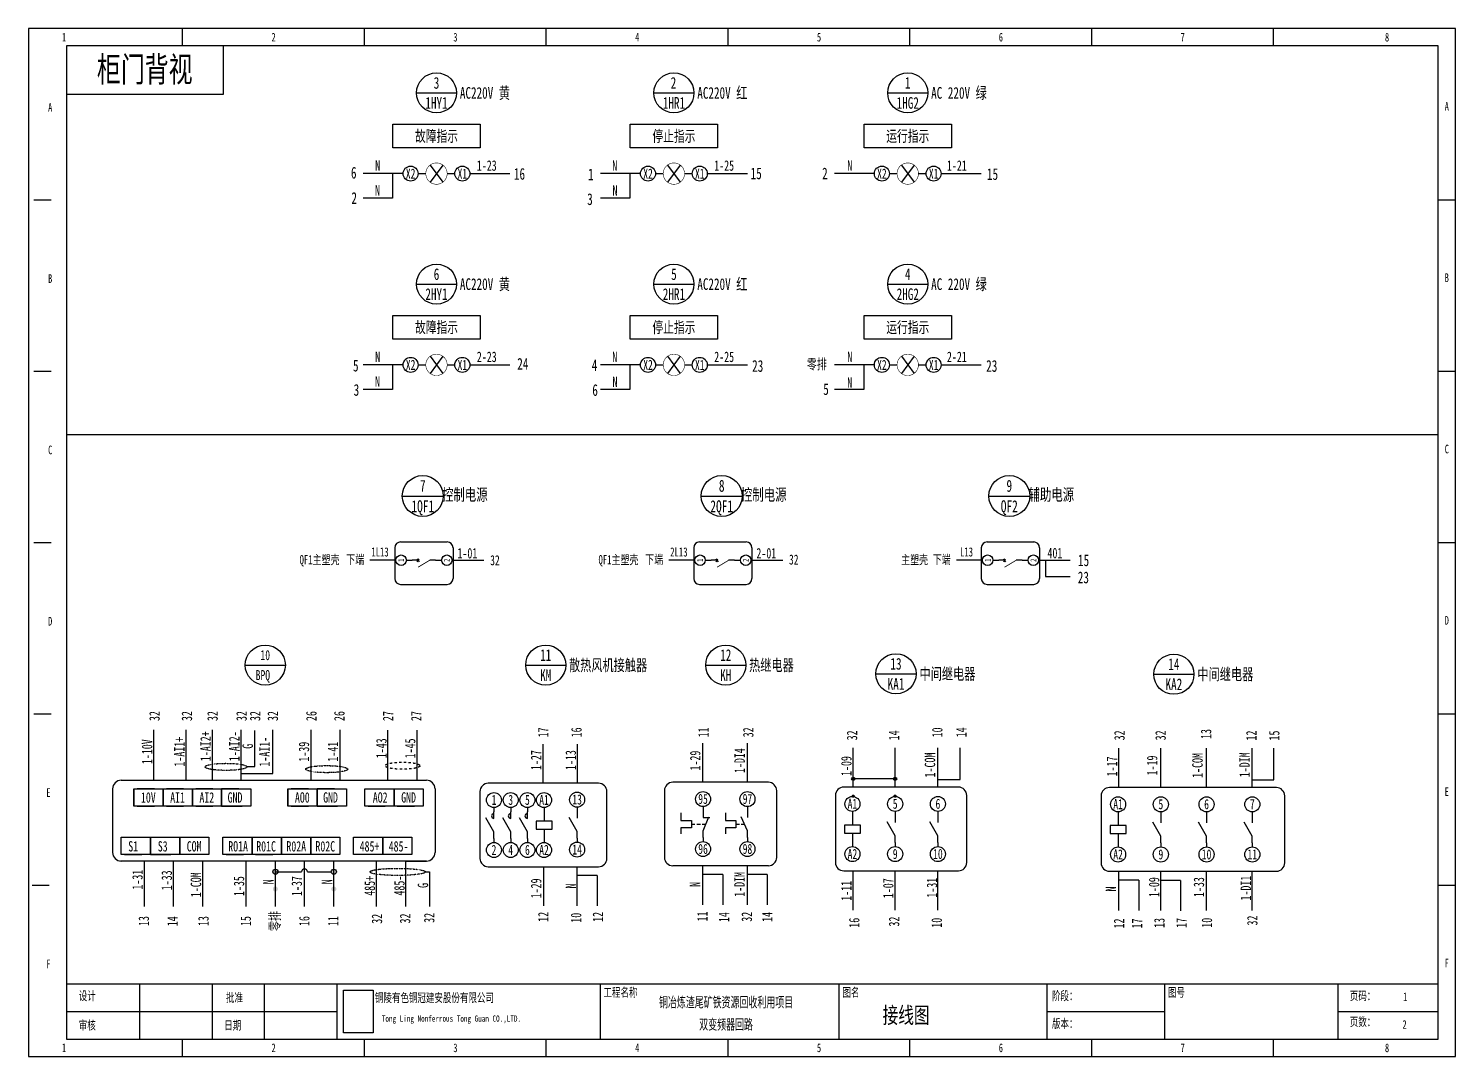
# Model space of a CAD drawing. Header units: millimetres. Extents: x 401220 to 2750366, y -101310 to 943175.
# Drawn here: x 1110437 to 1171020, y 442864 to 486537 of the extents above; entities that cross this region are included whole.
import ezdxf
from ezdxf.enums import TextEntityAlignment as Align

# ---------------------------------------------------------------- set-up
doc = ezdxf.new("R2010")
doc.units = ezdxf.units.MM
doc.linetypes.add('DASHDOT', pattern=[1, 0.5, -0.25, 0, -0.25])
doc.layers.add('SW', color=8, linetype='Continuous', lineweight=20)
doc.styles.add('IDQSTYLE', font='NSimSun.ttf', dxfattribs={"width": 0.7})
doc.styles.add('标准', font='NSimSun.ttf', dxfattribs={"width": 0.667})

msp = doc.modelspace()

# ---------------------------------------------------------------- hatches: boundary and pattern name
h = msp.add_hatch(color=256)
h.dxf.hatch_style = 1
h.paths.add_polyline_path([(1145450.6, 454729.4, 0.4142136), (1145381.3, 454660.1), (1145450.6, 454660.1)])
h.paths.add_polyline_path([(1145450.6, 454660.1), (1145381.3, 454660.1, 0.4142136), (1145450.6, 454590.7)])
h.paths.add_polyline_path([(1145520, 454660.1, 0.4142136), (1145450.6, 454729.4), (1145450.6, 454590.7, 0.4142136)])
h = msp.add_hatch(color=256)
h.dxf.hatch_style = 1
h.paths.add_polyline_path([(1147226, 454729.4, 0.4142136), (1147156.6, 454660.1), (1147226, 454660.1)])
h.paths.add_polyline_path([(1147226, 454660.1), (1147156.6, 454660.1, 0.4142136), (1147226, 454590.7)])
h.paths.add_polyline_path([(1147295.4, 454660.1, 0.4142136), (1147226, 454729.4), (1147226, 454590.7, 0.4142136)])
h = msp.add_hatch(color=256)
h.dxf.hatch_style = 1
h.paths.add_polyline_path([(1145450.6, 453994.4, 0.4142136), (1145381.3, 453925), (1145450.6, 453925)])
h.paths.add_polyline_path([(1145450.6, 453925), (1145381.3, 453925, 0.4142136), (1145450.6, 453855.6)])
h.paths.add_polyline_path([(1145520, 453925, 0.4142136), (1145450.6, 453994.4), (1145450.6, 453855.6, 0.4142136)])
h = msp.add_hatch(color=256)
h.dxf.hatch_style = 1
h.paths.add_polyline_path([(1147226, 453994.4, 0.4142136), (1147156.6, 453925), (1147226, 453925)])
h.paths.add_polyline_path([(1147226, 453925), (1147156.6, 453925, 0.4142136), (1147226, 453855.6)])
h.paths.add_polyline_path([(1147295.4, 453925, 0.4142136), (1147226, 453994.4), (1147226, 453855.6, 0.4142136)])
h = msp.add_hatch(color=256)
h.dxf.hatch_style = 1
h.paths.add_polyline_path([(1120915.5, 450822.9, 0.4142136), (1120807.5, 450714.9, 0.4142136), (1120915.5, 450606.9)])
h.paths.add_polyline_path([(1121023.5, 450714.9), (1120915.5, 450714.9), (1120915.5, 450606.9, 0.4142136)])
h.paths.add_polyline_path([(1120915.5, 450822.9), (1120915.5, 450714.9), (1121023.5, 450714.9, 0.4142136)])
h.paths.add_polyline_path([(1123398, 450822.9, 0.4142136), (1123290, 450714.9, 0.4142136), (1123398, 450606.9)])
h.paths.add_polyline_path([(1123398, 450822.9), (1123398, 450606.9, 0.4142136), (1123506, 450714.9, 0.4142136)])
h = msp.add_hatch(color=256)
h.dxf.hatch_style = 1
h.paths.add_polyline_path([(1120915.5, 450087.8, 0.4142136), (1120807.5, 449979.8, 0.4142136), (1120915.5, 449871.9)])
h.paths.add_polyline_path([(1121023.5, 449979.8), (1120915.5, 449979.8), (1120915.5, 449871.9, 0.4142136)])
h.paths.add_polyline_path([(1120915.5, 450087.8), (1120915.5, 449979.8), (1121023.5, 449979.8, 0.4142136)])
h.paths.add_polyline_path([(1123398, 450087.8, 0.4142136), (1123290, 449979.8, 0.4142136), (1123398, 449871.9)])
h.paths.add_polyline_path([(1123398, 450087.8), (1123398, 449871.9, 0.4142136), (1123506, 449979.8, 0.4142136)])

# ---------------------------------------------------------------- linework, layer by layer
at = {"ltscale": 4}
for p, q in [((1116980.2, 485801.8), (1116980.2, 486537)), ((1124700.1, 485801.8), (1124700.1, 486537)), ((1132420.1, 485801.8), (1132420.1, 486537)), ((1140140, 485801.8), (1140140, 486537)), ((1147860, 485801.8), (1147860, 486537)), ((1155579.9, 485801.8), (1155579.9, 486537)), ((1163299.9, 485801.8), (1163299.9, 486537)), ((1110657.2, 479258.2), (1111392.4, 479258.2)), ((1170284.6, 479258.2), (1171019.8, 479258.2)), ((1110657.2, 471979.4), (1111392.4, 471979.4)), ((1170284.6, 471979.4), (1171019.8, 471979.4)), ((1110657.2, 464700.6), (1111392.4, 464700.6)), ((1170284.6, 464700.6), (1171019.8, 464700.6)), ((1110657.2, 457421.8), (1111392.4, 457421.8)), ((1170284.6, 457421.8), (1171019.8, 457421.8)), ((1110583.7, 450143), (1111318.9, 450143)), ((1170284.6, 450143), (1171019.8, 450143)), ((1112054.1, 445952.2), (1170284.6, 445952.2)), ((1115142.1, 445952.2), (1115142.1, 443599.4)), ((1118230.1, 445952.2), (1118230.1, 443599.4)), ((1120435.8, 445952.2), (1120435.8, 443599.4)), ((1123523.8, 445952.2), (1123523.8, 443599.4)), ((1134699.3, 445952.2), (1134699.3, 443599.4)), ((1144845.5, 445952.2), (1144845.5, 443599.4)), ((1153668.3, 445952.2), (1153668.3, 443599.4)), ((1158667.9, 445952.2), (1158667.9, 443599.4)), ((1166020.2, 445952.2), (1166020.2, 443599.4)), ((1112054.1, 444775.8), (1123523.8, 444775.8)), ((1153668.3, 444775.8), (1158667.9, 444775.8)), ((1166020.2, 444775.8), (1170284.6, 444775.8)), ((1116980.2, 442864.2), (1116980.2, 443599.4)), ((1124700.1, 442864.2), (1124700.1, 443599.4)), ((1132420.1, 442864.2), (1132420.1, 443599.4)), ((1140140, 442864.2), (1140140, 443599.4)), ((1147860, 442864.2), (1147860, 443599.4)), ((1155579.9, 442864.2), (1155579.9, 443599.4)), ((1163299.9, 442864.2), (1163299.9, 443599.4))]:
    msp.add_line(p, q, dxfattribs=at)
for p, q in [((1120246.7, 485801.8), (1112054.1, 485801.8)), ((1112054.1, 483742.1), (1118710.4, 483742.1)), ((1126907.5, 483802.8), (1128608.4, 483802.8)), ((1136987.4, 483802.8), (1138688.2, 483802.8)), ((1146916.3, 483802.8), (1148617.1, 483802.8)), ((1125906.6, 482473.1), (1129609.3, 482473.1)), ((1125906.6, 481464.1), (1125906.6, 482473.1)), ((1129609.3, 482473.1), (1129609.3, 481464.1)), ((1135986.4, 482473.1), (1139689.2, 482473.1)), ((1135986.4, 481464.1), (1135986.4, 482473.1)), ((1139689.2, 482473.1), (1139689.2, 481464.1)), ((1145915.3, 482473.1), (1149618.1, 482473.1)), ((1145915.3, 481464.1), (1145915.3, 482473.1)), ((1149618.1, 482473.1), (1149618.1, 481464.1)), ((1129609.3, 481464.1), (1125906.6, 481464.1)), ((1139689.2, 481464.1), (1135986.4, 481464.1)), ((1149618.1, 481464.1), (1145915.3, 481464.1)), ((1127484.4, 480735.7), (1128028.7, 480010)), ((1137564.3, 480735.7), (1138108.5, 480010)), ((1147493.1, 480735.7), (1148037.4, 480010)), ((1126340.6, 480372.8), (1124639.7, 480372.8)), ((1125890.8, 480372.8), (1125890.8, 479323.6)), ((1126977, 480372.8), (1127189.6, 480372.8)), ((1127189.6, 480372.8), (1127303, 480372.8)), ((1128210.1, 480372.8), (1128323.5, 480372.8)), ((1128323.5, 480372.8), (1128536.1, 480372.8)), ((1129175.3, 480372.8), (1130876.1, 480372.8)), ((1136420.5, 480372.8), (1134719.6, 480372.8)), ((1135970.7, 480372.8), (1135970.7, 479323.6)), ((1137056.9, 480372.8), (1137269.5, 480372.8)), ((1137269.5, 480372.8), (1137382.9, 480372.8)), ((1138290, 480372.8), (1138403.3, 480372.8)), ((1138403.3, 480372.8), (1138616, 480372.8)), ((1139255.2, 480372.8), (1140956, 480372.8)), ((1146349.3, 480372.8), (1144648.5, 480372.8)), ((1146985.7, 480372.8), (1147198.3, 480372.8)), ((1147198.3, 480372.8), (1147311.7, 480372.8)), ((1148218.8, 480372.8), (1148332.2, 480372.8)), ((1148332.2, 480372.8), (1148544.8, 480372.8)), ((1149184, 480372.8), (1150884.9, 480372.8)), ((1125890.8, 479323.6), (1124639.7, 479323.6)), ((1135970.7, 479323.6), (1134719.6, 479323.6)), ((1126907.5, 475677.3), (1128608.4, 475677.3)), ((1136987.4, 475677.3), (1138688.2, 475677.3)), ((1146916.3, 475677.3), (1148617.1, 475677.3)), ((1125906.6, 474347.5), (1129609.3, 474347.5)), ((1125906.6, 473338.6), (1125906.6, 474347.5)), ((1129609.3, 474347.5), (1129609.3, 473338.6)), ((1135986.4, 474347.5), (1139689.2, 474347.5)), ((1135986.4, 473338.6), (1135986.4, 474347.5)), ((1139689.2, 474347.5), (1139689.2, 473338.6)), ((1145915.3, 474347.5), (1149618.1, 474347.5)), ((1145915.3, 473338.6), (1145915.3, 474347.5)), ((1149618.1, 474347.5), (1149618.1, 473338.6)), ((1129609.3, 473338.6), (1125906.6, 473338.6)), ((1139689.2, 473338.6), (1135986.4, 473338.6)), ((1149618.1, 473338.6), (1145915.3, 473338.6)), ((1127484.4, 472610.1), (1128028.7, 471884.4)), ((1137564.3, 472610.1), (1138108.5, 471884.4)), ((1147493.1, 472610.1), (1148037.4, 471884.4)), ((1126340.6, 472247.3), (1124639.7, 472247.3)), ((1125890.8, 472247.3), (1125890.8, 471198.1)), ((1126977, 472247.3), (1127189.6, 472247.3)), ((1127189.6, 472247.3), (1127303, 472247.3)), ((1128210.1, 472247.3), (1128323.5, 472247.3)), ((1128323.5, 472247.3), (1128536.1, 472247.3)), ((1129175.3, 472247.3), (1130876.1, 472247.3)), ((1136420.5, 472247.3), (1134719.6, 472247.3)), ((1135970.7, 472247.3), (1135970.7, 471198.1)), ((1137056.9, 472247.3), (1137269.5, 472247.3)), ((1137269.5, 472247.3), (1137382.9, 472247.3)), ((1138290, 472247.3), (1138403.3, 472247.3)), ((1138403.3, 472247.3), (1138616, 472247.3)), ((1139255.2, 472247.3), (1140956, 472247.3)), ((1146349.3, 472247.3), (1144648.5, 472247.3)), ((1145899.5, 472247.3), (1145899.5, 471198.1)), ((1146985.7, 472247.3), (1147198.3, 472247.3)), ((1147198.3, 472247.3), (1147311.7, 472247.3)), ((1148218.8, 472247.3), (1148332.2, 472247.3)), ((1148332.2, 472247.3), (1148544.8, 472247.3)), ((1149184, 472247.3), (1150884.9, 472247.3)), ((1125890.8, 471198.1), (1124639.7, 471198.1)), ((1135970.7, 471198.1), (1134719.6, 471198.1)), ((1145899.5, 471198.1), (1144648.5, 471198.1)), ((1112054.1, 469282.4), (1170284.6, 469282.4)), ((1126306.5, 466674.9), (1128044, 466674.9)), ((1138997.8, 466674.9), (1140735.3, 466674.9)), ((1151208.5, 466674.9), (1152946, 466674.9)), ((1126234.7, 464723.8), (1128211.6, 464723.8)), ((1138926, 464723.8), (1140902.9, 464723.8)), ((1151136.7, 464723.8), (1153113.6, 464723.8)), ((1125987.6, 464476.7), (1125987.6, 463165.5)), ((1128458.7, 464476.7), (1128458.7, 463165.5)), ((1138678.9, 464476.7), (1138678.9, 463165.5)), ((1141150, 464476.7), (1141150, 463165.5)), ((1150889.6, 464476.7), (1150889.6, 463165.5)), ((1153360.7, 464476.7), (1153360.7, 463165.5)), ((1125658.8, 463944.1), (1124927.3, 463944.1)), ((1125985, 463944.1), (1125253.5, 463944.1)), ((1126478.9, 463947.4), (1126728.9, 463947.4)), ((1126976, 463947.4), (1126728.9, 463947.4)), ((1126932.8, 464012.3), (1127019.3, 463882.6)), ((1126940.7, 463882.6), (1127017.7, 464012.3)), ((1127717.4, 463947.4), (1127470.3, 463947.4)), ((1127717.4, 463947.4), (1127973.8, 463947.4)), ((1128458.7, 463947.4), (1129764.3, 463947.4)), ((1138350.1, 463944.1), (1137618.6, 463944.1)), ((1138676.3, 463944.1), (1137944.8, 463944.1)), ((1139170.2, 463947.4), (1139420.2, 463947.4)), ((1139667.3, 463947.4), (1139420.2, 463947.4)), ((1139624.1, 464012.3), (1139710.5, 463882.6)), ((1139632, 463882.6), (1139709, 464012.3)), ((1140408.7, 463947.4), (1140161.6, 463947.4)), ((1140408.7, 463947.4), (1140665.1, 463947.4)), ((1141150, 463947.4), (1142455.6, 463947.4)), ((1150560.8, 463944.1), (1149829.3, 463944.1)), ((1150887, 463944.1), (1150155.5, 463944.1)), ((1151380.9, 463947.4), (1151630.9, 463947.4)), ((1151878, 463947.4), (1151630.9, 463947.4)), ((1151834.8, 464012.3), (1151921.3, 463882.6)), ((1151842.7, 463882.6), (1151919.7, 464012.3)), ((1152619.4, 463947.4), (1152372.3, 463947.4)), ((1152619.4, 463947.4), (1152875.8, 463947.4)), ((1153360.7, 463947.4), (1154666.3, 463947.4)), ((1153610.2, 463947.4), (1153610.2, 463252.1)), ((1126234.7, 462918.4), (1128211.6, 462918.4)), ((1138926, 462918.4), (1140902.9, 462918.4)), ((1151136.7, 462918.4), (1153113.6, 462918.4)), ((1153610.2, 463252.1), (1154666.3, 463252.1)), ((1119635.1, 459492), (1121340, 459492)), ((1131544, 459492), (1133244.9, 459492)), ((1139188.6, 459492), (1140889.4, 459492)), ((1146413.1, 459121.5), (1148119.9, 459121.5)), ((1158210.3, 459103.7), (1159917.1, 459103.7)), ((1115762, 454814.9), (1115762, 456746.3)), ((1115762, 454601), (1115762, 456532.4)), ((1117134.3, 454814.9), (1117134.3, 456746.3)), ((1117134.3, 454601), (1117134.3, 456532.4)), ((1118245.8, 454814.9), (1118245.8, 456746.3)), ((1118245.8, 454601), (1118245.8, 456532.4)), ((1119468.4, 454814.9), (1119468.4, 456746.3)), ((1119468.4, 454601), (1119468.4, 456532.4)), ((1120037.6, 455187), (1120037.6, 456710)), ((1120808.9, 454892.6), (1120808.9, 456746.3)), ((1122430.5, 454814.9), (1122430.5, 456746.3)), ((1122430.5, 454601), (1122430.5, 456532.4)), ((1123671.7, 454814.9), (1123671.7, 456746.3)), ((1123671.7, 454601), (1123671.7, 456532.4)), ((1125696, 454800.9), (1125696, 456732.3)), ((1125696, 454601), (1125696, 456532.4)), ((1126937.3, 454800.9), (1126937.3, 456732.3)), ((1126937.3, 454601), (1126937.3, 456532.4)), ((1132285.5, 454470.7), (1132285.5, 456131.2)), ((1133750.6, 454470.7), (1133750.6, 456131.2)), ((1133750.6, 454470.7), (1133750.6, 456131.2)), ((1133750.6, 454470.7), (1133750.6, 456131.2)), ((1139067.7, 454511.4), (1139067.7, 456172)), ((1140954.8, 454511.4), (1140954.8, 456172)), ((1145450.6, 454307.4), (1145450.6, 455973.8)), ((1145450.6, 454307.4), (1145450.6, 455973.8)), ((1147226, 454307.4), (1147226, 455973.8)), ((1147226, 454307.4), (1147226, 455973.8)), ((1149040.7, 454307.4), (1149040.7, 455973.8)), ((1149040.7, 454307.4), (1149040.7, 455973.8)), ((1149992.2, 454895), (1149992.2, 455973.8)), ((1149992.2, 454630.6), (1149992.2, 455973.8)), ((1149992.2, 454895), (1149992.2, 455973.8)), ((1149992.2, 454630.6), (1149992.2, 455973.8)), ((1156729.4, 454289.6), (1156729.4, 455956)), ((1156729.4, 454289.6), (1156729.4, 455956)), ((1158504.8, 454289.6), (1158504.8, 455956)), ((1158504.8, 454289.6), (1158504.8, 455956)), ((1160446.5, 454289.6), (1160446.5, 455956)), ((1160446.5, 454289.6), (1160446.5, 455956)), ((1162388.2, 454289.6), (1162388.2, 455956)), ((1162388.2, 454289.6), (1162388.2, 455956)), ((1163302.3, 454612.8), (1163302.3, 455956)), ((1163302.3, 454612.8), (1163302.3, 455956)), ((1119703.6, 455187), (1120037.6, 455187)), ((1114370.2, 454601), (1127330.3, 454601)), ((1119468.4, 454892.6), (1120678, 454892.6)), ((1120678, 454892.6), (1120808.9, 454892.6)), ((1134638.6, 454470.7), (1129955.5, 454470.7)), ((1134638.6, 454470.7), (1130111.7, 454470.7)), ((1141848.6, 454511.4), (1137786.3, 454511.4)), ((1147226, 454660.1), (1145450.6, 454660.1)), ((1149040.7, 454630.6), (1149992.2, 454630.6)), ((1149040.7, 454630.6), (1149992.2, 454630.6)), ((1162388.2, 454612.8), (1163302.3, 454612.8)), ((1162388.2, 454612.8), (1163302.3, 454612.8)), ((1114910, 454235.4), (1114910, 453504.2)), ((1115781.5, 454235.4), (1115050.2, 454235.4)), ((1116151.3, 454235.4), (1116151.3, 453504.2)), ((1116151.3, 454235.4), (1116151.3, 453504.2)), ((1116151.3, 453504.2), (1116151.3, 454235.4)), ((1117022.7, 454235.4), (1116291.5, 454235.4)), ((1117392.5, 454235.4), (1117392.5, 453504.2)), ((1117392.5, 454235.4), (1117392.5, 453504.2)), ((1117392.5, 453504.2), (1117392.5, 454235.4)), ((1118263.9, 454235.4), (1117532.7, 454235.4)), ((1119365, 454235.4), (1118633.8, 454235.4)), ((1118633.8, 454235.4), (1118633.8, 453504.2)), ((1118633.8, 453504.2), (1118633.8, 454235.4)), ((1121447.5, 454235.4), (1121447.5, 453504.2)), ((1122318.9, 454235.4), (1121587.7, 454235.4)), ((1123419.9, 454235.4), (1122688.7, 454235.4)), ((1122688.7, 454235.4), (1122688.7, 453504.2)), ((1122688.7, 453504.2), (1122688.7, 454235.4)), ((1129601.2, 454116.3), (1129601.2, 451281.6)), ((1134992.9, 451281.6), (1134992.9, 454116.3)), ((1137432, 454157.1), (1137432, 451322.4)), ((1142202.9, 451322.4), (1142202.9, 454157.1)), ((1144697.5, 453951.8), (1144697.5, 451107.2)), ((1144697.5, 453951.8), (1144697.5, 451107.2)), ((1148118.1, 454307.4), (1145053.1, 454307.4)), ((1148118.1, 454307.4), (1145053.1, 454307.4)), ((1149913.6, 454307.4), (1145117.6, 454307.4)), ((1149913.6, 454307.4), (1145117.6, 454307.4)), ((1148739.1, 454307.4), (1145674.1, 454307.4)), ((1148739.1, 454307.4), (1145674.1, 454307.4)), ((1150269.2, 451107.2), (1150269.2, 453951.8)), ((1150269.2, 451107.2), (1150269.2, 453951.8)), ((1155976.3, 453934), (1155976.3, 451089.3)), ((1155976.3, 453934), (1155976.3, 451089.3)), ((1160369.6, 454289.6), (1156331.9, 454289.6)), ((1160369.6, 454289.6), (1156331.9, 454289.6)), ((1163415.6, 454289.6), (1160369.6, 454289.6)), ((1163415.6, 454289.6), (1160369.6, 454289.6)), ((1163771.2, 451089.3), (1163771.2, 453934)), ((1163771.2, 451089.3), (1163771.2, 453934)), ((1115050.2, 453504.2), (1115781.5, 453504.2)), ((1116291.5, 453504.2), (1117022.7, 453504.2)), ((1117532.7, 453504.2), (1118263.9, 453504.2)), ((1118633.8, 453504.2), (1119365, 453504.2)), ((1118774, 453504.2), (1119505.2, 453504.2)), ((1121587.7, 453504.2), (1122318.9, 453504.2)), ((1122688.7, 453504.2), (1123419.9, 453504.2)), ((1122828.9, 453504.2), (1123560.1, 453504.2)), ((1124853.2, 453504.2), (1125584.4, 453504.2)), ((1126094.5, 453504.2), (1126825.7, 453504.2)), ((1130196.6, 453439.8), (1130196.6, 453263.5)), ((1130196.6, 452980), (1130196.6, 453263.5)), ((1130907.8, 453439.8), (1130907.8, 453263.5)), ((1130907.8, 452980), (1130907.8, 453263.5)), ((1131616.5, 453439.8), (1131616.5, 453263.5)), ((1131616.5, 452980), (1131616.5, 453263.5)), ((1132322.7, 453439.8), (1132322.7, 453263.5)), ((1132322.7, 453263.5), (1132322.7, 452866.6)), ((1133727.3, 453455.8), (1133727.3, 453279.4)), ((1133727.3, 453279.4), (1133727.3, 452996)), ((1138134.8, 453210.5), (1138134.8, 452889.9)), ((1139073.6, 453480.6), (1139073.6, 453304.2)), ((1139073.6, 453304.2), (1139073.6, 453020.8)), ((1140021.9, 453210.5), (1140021.9, 452889.9)), ((1140960.6, 453480.6), (1140960.6, 453304.2)), ((1140960.6, 453304.2), (1140960.6, 453020.8)), ((1145417.1, 453272.9), (1145417.1, 453096)), ((1145417.1, 453272.9), (1145417.1, 453096)), ((1147231.9, 453272.9), (1147231.9, 453096)), ((1147231.9, 453272.9), (1147231.9, 453096)), ((1149046.6, 453272.9), (1149046.6, 453096)), ((1149046.6, 453272.9), (1149046.6, 453096)), ((1156695.9, 453255.1), (1156695.9, 453078.1)), ((1156695.9, 453255.1), (1156695.9, 453078.1)), ((1158510.7, 453255.1), (1158510.7, 453078.1)), ((1158510.7, 453255.1), (1158510.7, 453078.1)), ((1160452.4, 453255.1), (1160452.4, 453078.1)), ((1160452.4, 453255.1), (1160452.4, 453078.1)), ((1162394.1, 453255.1), (1162394.1, 453078.1)), ((1162394.1, 453255.1), (1162394.1, 453078.1)), ((1130196.6, 452413.1), (1129856.5, 453002.2)), ((1130907.8, 452413.1), (1130567.7, 453002.2)), ((1131616.5, 452413.1), (1131276.4, 453002.2)), ((1131982.5, 452866.6), (1131982.5, 452526.4)), ((1132662.9, 452866.6), (1131982.5, 452866.6)), ((1132662.9, 452526.4), (1132662.9, 452866.6)), ((1133727.3, 452429), (1133387.1, 453018.2)), ((1138134.8, 452889.9), (1138578.2, 452889.9)), ((1138578.2, 452575.1), (1138134.8, 452575.1)), ((1138134.8, 452575.1), (1138134.8, 452318.6)), ((1138578.2, 452889.9), (1138578.2, 452575.1)), ((1138578.2, 452732.5), (1138730.5, 452732.5)), ((1138808.7, 452732.5), (1138960.9, 452732.5)), ((1139039.1, 452732.5), (1139191.4, 452732.5)), ((1139073.6, 452453.8), (1139322.7, 453043)), ((1139073.6, 453020.8), (1139361.1, 453020.8)), ((1140021.9, 452889.9), (1140465.2, 452889.9)), ((1140465.2, 452575.1), (1140021.9, 452575.1)), ((1140021.9, 452575.1), (1140021.9, 452318.6)), ((1140465.2, 452889.9), (1140465.2, 452575.1)), ((1140465.2, 452732.5), (1140617.5, 452732.5)), ((1140960.6, 452453.8), (1140691.5, 453043)), ((1140695.7, 452732.5), (1140848, 452732.5)), ((1145075.8, 452697.7), (1145075.8, 452356.3)), ((1145758.5, 452697.7), (1145075.8, 452697.7)), ((1145075.8, 452697.7), (1145075.8, 452356.3)), ((1145758.5, 452697.7), (1145075.8, 452697.7)), ((1145417.1, 453096), (1145417.1, 452697.7)), ((1145417.1, 453096), (1145417.1, 452697.7)), ((1145758.5, 452356.3), (1145758.5, 452697.7)), ((1145758.5, 452356.3), (1145758.5, 452697.7)), ((1147231.9, 452242.6), (1146890.5, 452833.8)), ((1147231.9, 452242.6), (1146890.5, 452833.8)), ((1147231.9, 453096), (1147231.9, 452811.5)), ((1147231.9, 453096), (1147231.9, 452811.5)), ((1149046.6, 452242.6), (1148705.2, 452833.8)), ((1149046.6, 452242.6), (1148705.2, 452833.8)), ((1149046.6, 453096), (1149046.6, 452811.5)), ((1149046.6, 453096), (1149046.6, 452811.5)), ((1156354.6, 452679.9), (1156354.6, 452338.5)), ((1157037.3, 452679.9), (1156354.6, 452679.9)), ((1156354.6, 452679.9), (1156354.6, 452338.5)), ((1157037.3, 452679.9), (1156354.6, 452679.9)), ((1156695.9, 453078.1), (1156695.9, 452679.9)), ((1156695.9, 453078.1), (1156695.9, 452679.9)), ((1157037.3, 452338.5), (1157037.3, 452679.9)), ((1157037.3, 452338.5), (1157037.3, 452679.9)), ((1158510.7, 452224.7), (1158169.3, 452816)), ((1158510.7, 452224.7), (1158169.3, 452816)), ((1158510.7, 453078.1), (1158510.7, 452793.7)), ((1158510.7, 453078.1), (1158510.7, 452793.7)), ((1160452.4, 452224.7), (1160111, 452816)), ((1160452.4, 452224.7), (1160111, 452816)), ((1160452.4, 453078.1), (1160452.4, 452793.7)), ((1160452.4, 453078.1), (1160452.4, 452793.7)), ((1162394.1, 452224.7), (1162052.7, 452816)), ((1162394.1, 452224.7), (1162052.7, 452816)), ((1162394.1, 453078.1), (1162394.1, 452793.7)), ((1162394.1, 453078.1), (1162394.1, 452793.7)), ((1115612.3, 452174.7), (1115612.3, 451443.5)), ((1115612.3, 451443.5), (1115612.3, 452174.7)), ((1130196.6, 452129.6), (1130196.6, 452413.1)), ((1130196.6, 452129.6), (1130196.6, 451956.1)), ((1130907.8, 452129.6), (1130907.8, 452413.1)), ((1130907.8, 452129.6), (1130907.8, 451956.1)), ((1131616.5, 452129.6), (1131616.5, 452413.1)), ((1131616.5, 452129.6), (1131616.5, 451956.1)), ((1131982.5, 452526.4), (1132662.9, 452526.4)), ((1132322.7, 452526.4), (1132322.7, 452129.6)), ((1132322.7, 452129.6), (1132322.7, 451956.1)), ((1133727.3, 452145.5), (1133727.3, 452429)), ((1133727.3, 452145.5), (1133727.3, 451972.1)), ((1139073.6, 452170.3), (1139073.6, 452453.8)), ((1139073.6, 452170.3), (1139073.6, 451996.9)), ((1140960.6, 452170.3), (1140960.6, 452453.8)), ((1140960.6, 452170.3), (1140960.6, 451996.9)), ((1145075.8, 452356.3), (1145758.5, 452356.3)), ((1145075.8, 452356.3), (1145758.5, 452356.3)), ((1145417.1, 452356.3), (1145417.1, 451958.1)), ((1145417.1, 452356.3), (1145417.1, 451958.1)), ((1145417.1, 451958.1), (1145417.1, 451784)), ((1145417.1, 451958.1), (1145417.1, 451784)), ((1147231.9, 451958.1), (1147231.9, 452242.6)), ((1147231.9, 451958.1), (1147231.9, 452242.6)), ((1147231.9, 451958.1), (1147231.9, 451784)), ((1147231.9, 451958.1), (1147231.9, 451784)), ((1149046.6, 451958.1), (1149046.6, 452242.6)), ((1149046.6, 451958.1), (1149046.6, 452242.6)), ((1149046.6, 451958.1), (1149046.6, 451784)), ((1149046.6, 451958.1), (1149046.6, 451784)), ((1156354.6, 452338.5), (1157037.3, 452338.5)), ((1156354.6, 452338.5), (1157037.3, 452338.5)), ((1156695.9, 452338.5), (1156695.9, 451940.3)), ((1156695.9, 452338.5), (1156695.9, 451940.3)), ((1158510.7, 451940.3), (1158510.7, 452224.7)), ((1158510.7, 451940.3), (1158510.7, 452224.7)), ((1158510.7, 451940.3), (1158510.7, 452224.7)), ((1158510.7, 451940.3), (1158510.7, 452224.7)), ((1160452.4, 451940.3), (1160452.4, 452224.7)), ((1160452.4, 451940.3), (1160452.4, 452224.7)), ((1162394.1, 451940.3), (1162394.1, 452224.7)), ((1162394.1, 451940.3), (1162394.1, 452224.7)), ((1114511.3, 451443.5), (1115242.5, 451443.5)), ((1115612.3, 451443.5), (1116343.5, 451443.5)), ((1115752.5, 451443.5), (1116483.7, 451443.5)), ((1118831.5, 451443.5), (1119562.7, 451443.5)), ((1120072.7, 451443.5), (1120803.9, 451443.5)), ((1156695.9, 451940.3), (1156695.9, 451766.2)), ((1156695.9, 451940.3), (1156695.9, 451766.2)), ((1158510.7, 451940.3), (1158510.7, 451766.2)), ((1158510.7, 451940.3), (1158510.7, 451766.2)), ((1160452.4, 451940.3), (1160452.4, 451766.2)), ((1160452.4, 451940.3), (1160452.4, 451766.2)), ((1162394.1, 451940.3), (1162394.1, 451766.2)), ((1162394.1, 451940.3), (1162394.1, 451766.2)), ((1115354.1, 449235.9), (1115354.1, 451167.4)), ((1116595.3, 449235.9), (1116595.3, 451167.4)), ((1117836.6, 449235.9), (1117836.6, 451167.4)), ((1119674.3, 449235.9), (1119674.3, 451167.4)), ((1120915.5, 449235.9), (1120915.5, 451167.4)), ((1122156.8, 449235.9), (1122156.8, 451167.4)), ((1123398, 449235.9), (1123398, 451167.4)), ((1125214.3, 449235.9), (1125214.3, 451167.4)), ((1126451.1, 451167.4), (1127330.3, 451167.4)), ((1126455.5, 449235.9), (1126455.5, 451167.4)), ((1129955.5, 450927.3), (1134638.6, 450927.3)), ((1132319.9, 449266.7), (1132319.9, 450927.3)), ((1133727.3, 449266.7), (1133727.3, 450927.3)), ((1133727.3, 449266.7), (1133727.3, 450927.3)), ((1141848.6, 450968), (1137786.3, 450968)), ((1139067.7, 449307.5), (1139067.7, 450968)), ((1140954.8, 449307.5), (1140954.8, 450968)), ((1145053.1, 450751.6), (1148118.1, 450751.6)), ((1145053.1, 450751.6), (1148118.1, 450751.6)), ((1145117.6, 450751.6), (1149913.6, 450751.6)), ((1145117.6, 450751.6), (1149913.6, 450751.6)), ((1145450.6, 449085.2), (1145450.6, 450751.6)), ((1145450.6, 449085.2), (1145450.6, 450751.6)), ((1145674.1, 450751.6), (1148739.1, 450751.6)), ((1145674.1, 450751.6), (1148739.1, 450751.6)), ((1147226, 449085.2), (1147226, 450751.6)), ((1147226, 449085.2), (1147226, 450751.6)), ((1149040.7, 449085.2), (1149040.7, 450751.6)), ((1149040.7, 449085.2), (1149040.7, 450751.6)), ((1120915.5, 450714.9), (1122030.5, 450714.9)), ((1122281.8, 450714.9), (1123290, 450714.9)), ((1127287.4, 450704.6), (1127463.2, 450704.6)), ((1127463.2, 450704.6), (1127463.2, 449235.9)), ((1134574.3, 450556.7), (1133727.3, 450556.7)), ((1134574.3, 450556.7), (1133727.3, 450556.7)), ((1134574.3, 450556.7), (1134574.3, 449266.7)), ((1134574.3, 450556.7), (1134574.3, 449266.7)), ((1134574.3, 450556.7), (1134574.3, 449266.7)), ((1134574.3, 450556.7), (1134574.3, 449266.7)), ((1139914.8, 450597.5), (1139067.7, 450597.5)), ((1139914.8, 450597.5), (1139067.7, 450597.5)), ((1139914.8, 450597.5), (1139914.8, 449307.5)), ((1139914.8, 450597.5), (1139914.8, 449307.5)), ((1139914.8, 450597.5), (1139914.8, 449307.5)), ((1139914.8, 450597.5), (1139914.8, 449307.5)), ((1141801.8, 450597.5), (1140954.8, 450597.5)), ((1141801.8, 450597.5), (1140954.8, 450597.5)), ((1141801.8, 450597.5), (1141801.8, 449307.5)), ((1141801.8, 450597.5), (1141801.8, 449307.5)), ((1141801.8, 450597.5), (1141801.8, 449307.5)), ((1141801.8, 450597.5), (1141801.8, 449307.5)), ((1156331.9, 450733.7), (1160369.6, 450733.7)), ((1156331.9, 450733.7), (1160369.6, 450733.7)), ((1156729.4, 449067.3), (1156729.4, 450733.7)), ((1156729.4, 449067.3), (1156729.4, 450733.7)), ((1156729.4, 449067.3), (1156729.4, 450733.7)), ((1156729.4, 449067.3), (1156729.4, 450733.7)), ((1157576.5, 450357.3), (1156729.4, 450357.3)), ((1157576.5, 450357.3), (1156729.4, 450357.3)), ((1157576.5, 450357.3), (1157576.5, 449067.3)), ((1157576.5, 450357.3), (1157576.5, 449067.3)), ((1157576.5, 450357.3), (1157576.5, 449067.3)), ((1157576.5, 450357.3), (1157576.5, 449067.3)), ((1158504.8, 449067.3), (1158504.8, 450733.7)), ((1158504.8, 449067.3), (1158504.8, 450733.7)), ((1159351.8, 450347.7), (1158504.8, 450347.7)), ((1159351.8, 450347.7), (1158504.8, 450347.7)), ((1159351.8, 450347.7), (1159351.8, 449057.7)), ((1159351.8, 450347.7), (1159351.8, 449057.7)), ((1159351.8, 450347.7), (1159351.8, 449057.7)), ((1159351.8, 450347.7), (1159351.8, 449057.7)), ((1160369.6, 450733.7), (1163415.6, 450733.7)), ((1160369.6, 450733.7), (1163415.6, 450733.7)), ((1160446.5, 449067.3), (1160446.5, 450733.7)), ((1160446.5, 449067.3), (1160446.5, 450733.7)), ((1162388.2, 449067.3), (1162388.2, 450733.7)), ((1162388.2, 449067.3), (1162388.2, 450733.7))]:
    msp.add_line(p, q)
at = {"ltscale": 10}
for p, q in [((1114004.6, 454235.4), (1114004.6, 451533)), ((1127695.9, 454235.4), (1127695.9, 451533)), ((1115789.1, 451167.4), (1114340.1, 451167.4)), ((1124563.6, 451167.4), (1115789.1, 451167.4)), ((1127330.3, 451167.4), (1124563.6, 451167.4))]:
    msp.add_line(p, q, dxfattribs=at)
at = {"ltscale": 4}
for points in [[(1110436.6, 442864.2), (1171019.8, 442864.2), (1171019.8, 486537), (1110436.6, 486537)], [(1112054.1, 443599.4), (1170284.6, 443599.4), (1170284.6, 485801.8), (1112054.1, 485801.8)]]:
    msp.add_lwpolyline(points, close=True, dxfattribs=at)
for points in [[(1118710.4, 483742.1), (1118710.4, 485801.8)], [(1128028.7, 480735.7), (1127484.4, 480010)], [(1138108.5, 480735.7), (1137564.3, 480010)], [(1148037.4, 480735.7), (1147493.1, 480010)], [(1128028.7, 472610.1), (1127484.4, 471884.4)], [(1138108.5, 472610.1), (1137564.3, 471884.4)], [(1148037.4, 472610.1), (1147493.1, 471884.4)]]:
    msp.add_lwpolyline(points)
at = {"const_width": 22.7}
for points in [[(1127303, 480372.8, 1), (1128210.1, 480372.8, 1)], [(1137382.9, 480372.8, 1), (1138290, 480372.8, 1)], [(1147311.7, 480372.8, 1), (1148218.8, 480372.8, 1)], [(1127303, 472247.3, 1), (1128210.1, 472247.3, 1)], [(1137382.9, 472247.3, 1), (1138290, 472247.3, 1)], [(1147311.7, 472247.3, 1), (1148218.8, 472247.3, 1)]]:
    msp.add_lwpolyline(points, format="xyb", close=True, dxfattribs=at)
at = {"const_width": 34.6}
for points in [[(1127470.3, 463947.4), (1126976, 463650.9)], [(1140161.6, 463947.4), (1139667.3, 463650.9)], [(1152372.3, 463947.4), (1151878, 463650.9)]]:
    msp.add_lwpolyline(points, dxfattribs=at)
for points in [[(1114910, 454235.4), (1116151.3, 454235.4), (1116151.3, 453504.2), (1114910, 453504.2)], [(1116151.3, 454235.4), (1117392.5, 454235.4), (1117392.5, 453504.2), (1116151.3, 453504.2)], [(1117392.5, 454235.4), (1118633.8, 454235.4), (1118633.8, 453504.2), (1117392.5, 453504.2)], [(1118633.8, 454235.4), (1119875, 454235.4), (1119875, 453504.2), (1118633.8, 453504.2)], [(1121447.5, 454235.4), (1122688.7, 454235.4), (1122688.7, 453504.2), (1121447.5, 453504.2)], [(1122688.7, 454235.4), (1123930, 454235.4), (1123930, 453504.2), (1122688.7, 453504.2)], [(1124713, 454235.4), (1125954.3, 454235.4), (1125954.3, 453504.2), (1124713, 453504.2)], [(1125954.3, 454235.4), (1127195.5, 454235.4), (1127195.5, 453504.2), (1125954.3, 453504.2)], [(1114371.1, 452174.7), (1115612.3, 452174.7), (1115612.3, 451443.5), (1114371.1, 451443.5)], [(1115612.3, 452174.7), (1116853.6, 452174.7), (1116853.6, 451443.5), (1115612.3, 451443.5)], [(1116853.6, 452174.7), (1118094.8, 452174.7), (1118094.8, 451443.5), (1116853.6, 451443.5)], [(1118691.3, 452174.7), (1119932.5, 452174.7), (1119932.5, 451443.5), (1118691.3, 451443.5)], [(1119932.5, 452174.7), (1121173.7, 452174.7), (1121173.7, 451443.5), (1119932.5, 451443.5)], [(1121173.7, 452174.7), (1122415, 452174.7), (1122415, 451443.5), (1121173.7, 451443.5)], [(1122415, 452174.7), (1123656.2, 452174.7), (1123656.2, 451443.5), (1122415, 451443.5)], [(1124231.3, 452174.7), (1125472.5, 452174.7), (1125472.5, 451443.5), (1124231.3, 451443.5)], [(1125472.5, 452174.7), (1126713.8, 452174.7), (1126713.8, 451443.5), (1125472.5, 451443.5)], [(1123811.4, 445684.9), (1125066.2, 445684.9), (1125066.2, 443866.1), (1123811.4, 443866.1)]]:
    msp.add_lwpolyline(points, close=True)
for centre, radius in [((1127757.9, 483802.8), 850.4), ((1137837.8, 483802.8), 850.4), ((1147766.7, 483802.8), 850.4), ((1126658.1, 480372.8), 318.9), ((1128855, 480372.8), 318.9), ((1136738, 480372.8), 318.9), ((1138934.9, 480372.8), 318.9), ((1146666.8, 480372.8), 318.9), ((1148863.7, 480372.8), 318.9), ((1127757.9, 475677.3), 850.4), ((1137837.8, 475677.3), 850.4), ((1147766.7, 475677.3), 850.4), ((1126658.1, 472247.3), 318.9), ((1128855, 472247.3), 318.9), ((1136738, 472247.3), 318.9), ((1138934.9, 472247.3), 318.9), ((1146666.8, 472247.3), 318.9), ((1148863.7, 472247.3), 318.9), ((1127175.3, 466674.9), 868.7), ((1139866.5, 466674.9), 868.7), ((1152077.3, 466674.9), 868.7), ((1126256.5, 463947.4), 222.4), ((1128196.2, 463947.4), 222.4), ((1138947.8, 463947.4), 222.4), ((1140887.5, 463947.4), 222.4), ((1151158.5, 463947.4), 222.4), ((1153098.2, 463947.4), 222.4), ((1120487.5, 459492), 852.5), ((1132394.5, 459492), 850.4), ((1140039, 459492), 850.4), ((1147266.5, 459121.5), 853.4), ((1159063.7, 459103.7), 853.4), ((1145450.6, 454660.1), 69.4), ((1147226, 454660.1), 69.4), ((1130196.6, 453758.7), 318.9), ((1130907.8, 453758.7), 318.9), ((1131616.5, 453758.7), 318.9), ((1132322.7, 453758.7), 318.9), ((1133727.3, 453774.7), 318.9), ((1139073.6, 453799.5), 318.9), ((1140960.6, 453799.5), 318.9), ((1145417.1, 453593), 320), ((1145417.1, 453593), 320), ((1147231.9, 453593), 320), ((1147231.9, 453593), 320), ((1149046.6, 453593), 320), ((1149046.6, 453593), 320), ((1156695.9, 453575.1), 320), ((1156695.9, 453575.1), 320), ((1158510.7, 453575.1), 320), ((1158510.7, 453575.1), 320), ((1160452.4, 453575.1), 320), ((1160452.4, 453575.1), 320), ((1162394.1, 453575.1), 320), ((1162394.1, 453575.1), 320), ((1130196.6, 451637.2), 318.9), ((1130907.8, 451637.2), 318.9), ((1131616.5, 451637.2), 318.9), ((1132322.7, 451637.2), 318.9), ((1133727.3, 451653.2), 318.9), ((1139073.6, 451678), 318.9), ((1140960.6, 451678), 318.9), ((1145417.1, 451464), 320), ((1145417.1, 451464), 320), ((1147231.9, 451464), 320), ((1147231.9, 451464), 320), ((1149046.6, 451464), 320), ((1149046.6, 451464), 320), ((1156695.9, 451446.2), 320), ((1156695.9, 451446.2), 320), ((1158510.7, 451446.2), 320), ((1158510.7, 451446.2), 320), ((1160452.4, 451446.2), 320), ((1160452.4, 451446.2), 320), ((1162394.1, 451446.2), 320), ((1162394.1, 451446.2), 320), ((1120915.5, 450714.9), 108), ((1123398, 450714.9), 108)]:
    msp.add_circle(centre, radius)
for centre, radius, start, end in [((1126234.7, 464476.7), 247.1, 90, 180), ((1128211.6, 464476.7), 247.1, 0, 90), ((1138926, 464476.7), 247.1, 90, 180), ((1140902.9, 464476.7), 247.1, 0, 90), ((1151136.7, 464476.7), 247.1, 90, 180), ((1153113.6, 464476.7), 247.1, 0, 90), ((1126234.7, 463165.5), 247.1, 180, 270), ((1128211.6, 463165.5), 247.1, 270, 0), ((1138926, 463165.5), 247.1, 180, 270), ((1140902.9, 463165.5), 247.1, 270, 0), ((1151136.7, 463165.5), 247.1, 180, 270), ((1153113.6, 463165.5), 247.1, 270, 0), ((1129955.5, 454116.3), 354.3, 90, 180), ((1134638.6, 454116.3), 354.3, 0, 90), ((1137786.3, 454157.1), 354.3, 90, 180), ((1141848.6, 454157.1), 354.3, 0, 90), ((1145053.1, 453951.8), 355.6, 90, 180), ((1145053.1, 453951.8), 355.6, 90, 180), ((1149913.6, 453951.8), 355.6, 0, 90), ((1149913.6, 453951.8), 355.6, 0, 90), ((1156331.9, 453934), 355.6, 90, 180), ((1156331.9, 453934), 355.6, 90, 180), ((1163415.6, 453934), 355.6, 0, 90), ((1163415.6, 453934), 355.6, 0, 90), ((1130196.6, 453082.1), 102, 89.999995, 269.999995), ((1130907.8, 453082.1), 102, 89.999995, 269.999995), ((1131616.5, 453082.1), 102, 89.999995, 269.999995), ((1122156.1, 450700), 126.5, 6.747611, 173.252389), ((1129955.5, 451281.6), 354.3, 180, 270), ((1134638.6, 451281.6), 354.3, 270, 0), ((1137786.3, 451322.4), 354.3, 180, 270), ((1141848.6, 451322.4), 354.3, 270, 0), ((1145053.1, 451107.2), 355.6, 180, 270), ((1145053.1, 451107.2), 355.6, 180, 270), ((1149913.6, 451107.2), 355.6, 270, 0), ((1149913.6, 451107.2), 355.6, 270, 0), ((1156331.9, 451089.3), 355.6, 180, 270), ((1156331.9, 451089.3), 355.6, 180, 270), ((1163415.6, 451089.3), 355.6, 270, 0), ((1163415.6, 451089.3), 355.6, 270, 0)]:
    msp.add_arc(centre, radius, start, end)
at = {"ltscale": 10}
for centre, start, end in [((1114370.2, 454235.4), 90, 180), ((1127330.3, 454235.4), 0, 90), ((1114370.2, 451533), 180, 270), ((1127330.3, 451533), 270, 0)]:
    msp.add_arc(centre, 365.6, start, end, dxfattribs=at)
at = {"linetype": 'DASHDOT'}
for centre, major_axis, ratio in [((1118818.7, 455168.6), (891.6, 0), 0.1682311), ((1123097.6, 455071.2), (891.6, 0), 0.1682311), ((1126108.7, 450706.2), (1178.7, 0), 0.127247)]:
    msp.add_ellipse(centre, major_axis=major_axis, ratio=ratio, dxfattribs=at)
at = {"linetype": 'DASHDOT', "ltscale": 200}
msp.add_ellipse((1126313, 455216.8), major_axis=(743.6, 0), ratio=0.2017169, dxfattribs=at)
for p in [(1127756.5, 480372.8), (1137836.4, 480372.8), (1147765.3, 480372.8), (1127756.5, 472247.3), (1137836.4, 472247.3), (1147765.3, 472247.3)]:
    msp.add_point(p)

# ---------------------------------------------------------------- texts
at = {"style": 'IDQSTYLE', "width": 0.7}
for s, p in [('1', (1111943.8, 485875.3)), ('2', (1120840.2, 485875.3)), ('3', (1128560.1, 485875.3)), ('4', (1136280, 485875.3)), ('5', (1144000, 485875.3)), ('6', (1151719.9, 485875.3)), ('7', (1159439.9, 485875.3)), ('8', (1168115.6, 485875.3)), ('A', (1111355.6, 482897.6)), ('A', (1170652.2, 482934.4)), ('B', (1111355.6, 475618.8)), ('B', (1170652.2, 475655.6)), ('C', (1111355.6, 468340)), ('C', (1170652.2, 468376.8)), ('D', (1111355.6, 461061.2)), ('D', (1170652.2, 461098)), ('E', (1111282.1, 453782.4)), ('E', (1170652.2, 453819.2)), ('F', (1111282.1, 446503.6)), ('F', (1170652.2, 446540.4)), ('1', (1111943.8, 442937.7)), ('2', (1120840.2, 442937.7)), ('3', (1128560.1, 442937.7)), ('4', (1136280, 442937.7)), ('5', (1144000, 442937.7)), ('6', (1151719.9, 442937.7)), ('7', (1159439.9, 442937.7)), ('8', (1168115.6, 442937.7))]:
    msp.add_text(s, height=368.4, dxfattribs=at).set_placement(p, align=Align.BOTTOM_CENTER)
msp.add_text('柜门背视', height=1063.02, dxfattribs=at).set_placement((1115370.9, 484823.2), align=Align.MIDDLE)
for s, height, p in [('3', 496.1, (1127757.9, 484228.1)), ('2', 496.1, (1137817.1, 484228.1)), ('1', 496.1, (1147766.7, 484228.1)), ('1HY1', 496.08, (1127757.9, 483377.6)), ('1HR1', 496.08, (1137837.8, 483377.6)), ('1HG2', 496.08, (1147766.7, 483377.6)), ('故障指示', 478.36, (1127757.9, 481968.6)), ('停止指示', 478.36, (1137837.8, 481967.6)), ('运行指示', 478.36, (1147766.7, 481968.6)), ('6', 496.1, (1124243.4, 480409.7)), ('N', 443.1, (1125259.9, 480715.2)), ('X2', 425.21, (1126658.1, 480372.8)), ('X1', 425.21, (1128855, 480372.8)), ('1-23', 443.1, (1129890.6, 480715.2)), ('16', 497.82, (1131281.3, 480362.2)), ('1', 496.1, (1134310.2, 480341.5)), ('N', 443.1, (1135326, 480715.2)), ('X2', 425.21, (1136738, 480372.8)), ('X1', 425.21, (1138934.9, 480372.8)), ('1-25', 443.1, (1139970.6, 480715.2)), ('15', 497.82, (1141330.7, 480383.4)), ('2', 496.1, (1144249.1, 480379.4)), ('N', 443.1, (1145306.4, 480715.2)), ('X2', 425.21, (1146666.8, 480372.8)), ('X1', 425.21, (1148863.7, 480372.8)), ('1-21', 443.1, (1149850.3, 480715.2)), ('15', 497.82, (1151364.9, 480352.7)), ('N', 443.1, (1125254.7, 479664.3)), ('N', 443.1, (1135336.4, 479651.9)), ('2', 496.1, (1124263.5, 479336.7)), ('3', 496.1, (1134273, 479287.1)), ('6', 496.1, (1127757.9, 476102.5)), ('5', 496.1, (1137837.8, 476102.5)), ('4', 496.1, (1147766.7, 476102.5)), ('2HY1', 496.08, (1127757.9, 475252.1)), ('2HR1', 496.08, (1137837.8, 475252.1)), ('2HG2', 496.08, (1147766.7, 475252.1)), ('故障指示', 478.36, (1127757.9, 473843.1)), ('停止指示', 478.36, (1137837.8, 473842)), ('运行指示', 478.36, (1147766.7, 473843.1)), ('N', 443.1, (1125259.9, 472589.6)), ('2-23', 443.1, (1129890.6, 472589.6)), ('N', 443.1, (1135326, 472589.6)), ('2-25', 443.1, (1139970.6, 472589.6)), ('零排', 443.1, (1143905.3, 472280.4)), ('N', 443.1, (1145306.4, 472589.6)), ('2-21', 443.1, (1149850.3, 472589.6)), ('5', 496.1, (1124329.9, 472214.3)), ('X2', 425.21, (1126658.1, 472247.3)), ('X1', 425.21, (1128855, 472247.3)), ('24', 497.82, (1131423.3, 472291.5)), ('4', 496.1, (1134467.4, 472229.7)), ('X2', 425.21, (1136738, 472247.3)), ('X1', 425.21, (1138934.9, 472247.3)), ('23', 497.82, (1141395.2, 472202.4)), ('X2', 425.21, (1146666.8, 472247.3)), ('X1', 425.21, (1148863.7, 472247.3)), ('23', 497.82, (1151331.7, 472202.4)), ('3', 496.1, (1124358.4, 471182.6)), ('N', 443.1, (1125254.7, 471538.8)), ('6', 496.1, (1134491.1, 471176.8)), ('N', 443.1, (1135336.4, 471526.4)), ('5', 496.1, (1144294.4, 471216.3)), ('N', 443.1, (1145301.3, 471496.4)), ('7', 506.8, (1127175.3, 467109.3)), ('8', 506.8, (1139866.5, 467109.3)), ('9', 506.8, (1152077.3, 467109.3)), ('1QF1', 506.77, (1127175.3, 466240.5)), ('控制电源', 506.77, (1128959.9, 466734.5)), ('2QF1', 506.77, (1139866.5, 466240.5)), ('控制电源', 506.77, (1141651.2, 466734.5)), ('QF2', 506.77, (1152077.3, 466240.5)), ('辅助电源', 506.77, (1153861.9, 466734.5)), ('1-01', 443.1, (1129069.7, 464245.4)), ('32', 425.55, (1130239, 463947.6)), ('2-01', 443.1, (1141760.9, 464245.4)), ('32', 425.55, (1142925.2, 463975.7)), ('401', 443.1, (1154013.9, 464251.5)), ('15', 497.82, (1155231.7, 463945.6)), ('23', 497.82, (1155221.8, 463217.1)), ('10', 426.23, (1120487.5, 459918.3)), ('11', 496.08, (1132394.5, 459917.2)), ('12', 496.08, (1140039, 459917.2)), ('BPQ ', 426.23, (1120487.5, 459065.8)), ('KM', 496.08, (1132394.5, 459066.8)), ('KH', 496.08, (1140039, 459066.8)), ('13', 497.82, (1147266.5, 459548.2)), ('14', 497.82, (1159063.7, 459530.4)), ('KA1', 497.82, (1147266.5, 458694.8)), ('KA2', 497.82, (1159063.7, 458677)), ('接线图', 696.18, (1147695.9, 444620.8))]:
    msp.add_text(s, height=height, dxfattribs=at).set_placement(p, align=Align.MIDDLE_CENTER)
for s, height, p in [('AC220V 黄', 496.08, (1128750.1, 483802.8)), ('AC220V 红', 496.08, (1138830, 483802.8)), ('AC 220V 绿', 496.08, (1148758.8, 483802.8)), ('AC220V 黄', 496.08, (1128750.1, 475677.3)), ('AC220V 红', 496.08, (1138830, 475677.3)), ('AC 220V 绿', 496.08, (1148758.8, 475677.3)), ('框架断路器配套', 0.142, (1119635.1, 459492)), ('散热风机接触器', 496.08, (1133386.6, 459492)), ('热继电器', 496.08, (1141031.1, 459492)), ('中间继电器', 497.82, (1148262.2, 459121.5)), ('中间继电器', 497.82, (1160059.4, 459103.7))]:
    msp.add_text(s, height=height, dxfattribs=at).set_placement(p, align=Align.MIDDLE_LEFT)
at = {"ltscale": 0.8, "style": 'IDQSTYLE', "width": 0.7}
for s, p in [('QF1主塑壳', (1122789.7, 463971)), ('下端', (1124308.6, 463982.7)), ('1L13', (1125358, 464300.1)), ('QF1主塑壳', (1135481, 463971)), ('下端', (1136999.9, 463982.7)), ('2L13', (1138049.3, 464300.1)), ('主塑壳', (1148055.8, 463971)), ('下端', (1149210.6, 463982.7)), ('L13', (1150260, 464300.1))]:
    msp.add_text(s, height=387.24, dxfattribs=at).set_placement(p, align=Align.MIDDLE_CENTER)
at = {"style": 'IDQSTYLE', "width": 0.7}
for s, p in [('1', (1126380.1, 463947.4)), ('2', (1128319.8, 463947.4)), ('1', (1139071.3, 463947.4)), ('2', (1141011, 463947.4)), ('1', (1151282.1, 463947.4)), ('2', (1153221.8, 463947.4))]:
    msp.add_text(s, height=247.1, rotation=90, dxfattribs=at).set_placement(p, align=Align.CENTER)
for s, p in [('32', (1115784.4, 457327.5)), ('32', (1117158.7, 457327.5)), ('32', (1118247.8, 457327.5)), ('32', (1119479.6, 457327.5)), ('32', (1120056.9, 457327.5)), ('32', (1120805.2, 457327.5)), ('26', (1122443, 457327.5)), ('26', (1123631.5, 457327.5)), ('27', (1125698.8, 457327.5)), ('27', (1126897.2, 457327.5)), ('17', (1132289.3, 456633.5)), ('16', (1133698.7, 456633.5)), ('11', (1139088.6, 456633.5)), ('32', (1140992.1, 456635.8)), ('10', (1149017.9, 456633.5)), ('14', (1150040.6, 456635.8)), ('1-10V', (1115468, 455812.3)), ('1-AI1+', (1116840.3, 455812.3)), ('1-AI2+', (1117951.8, 456043.7)), ('1-AI2-', (1119172.9, 456043.7)), ('1-AI1-', (1120453.4, 455812.3)), ('1-39', (1122128.8, 455812.3)), ('1-41', (1123356.8, 455812.3)), ('1-43', (1125417.4, 455956.9)), ('1-45', (1126638.1, 455953.3)), ('32', (1145398.9, 456506.2)), ('14', (1147179.8, 456506.2)), ('32', (1156752.3, 456506.2)), ('32', (1158498.3, 456506.2)), ('13', (1160429.7, 456565.1)), ('12', (1162352.8, 456498.7)), ('15', (1163324.9, 456499.8)), ('G', (1119740.7, 456043.7)), ('1-27', (1131985.6, 455456.4)), ('1-13', (1133456.8, 455456.4)), ('1-29', (1138740.2, 455435.1)), ('1-DI4', (1140627.3, 455435.1)), ('1-09', (1145158, 455204)), ('1-COM', (1148709, 455246.1)), ('1-17', (1156436.8, 455186.2)), ('1-19', (1158138.2, 455228.3)), ('1-COM', (1160065.7, 455228.3)), ('1-DIM', (1162064.4, 455256.8)), ('1-31', (1115060.1, 450376.2)), ('1-33', (1116304.3, 450346.3)), ('1-COM', (1117544.2, 450160.6)), ('1-35', (1119370.7, 450103.1)), ('N', (1120618.9, 450287.2)), ('1-37', (1121825.2, 450103.1)), ('N', (1123109.4, 450287.2)), ('485+', (1124921.9, 450114.5)), ('485-', (1126182.4, 450122.1)), ('G', (1127182.5, 450129.6)), ('1-29', (1131985.6, 450006.7)), ('N', (1133456.8, 450104.9)), ('N', (1138733.2, 450175.8)), ('1-DIM', (1140620.2, 450175.8)), ('1-11', (1145158, 449902.7)), ('1-07', (1146936.1, 450012)), ('1-31', (1148793.9, 450033.8)), ('1-09', (1158223, 450060)), ('1-33', (1160125.1, 450060.3)), ('1-DI1', (1162117, 450017.4)), ('N', (1156385.4, 449978.6)), ('零排', (1120890, 448618.3)), ('32', (1127446.6, 448753.3)), ('12', (1132289.3, 448796)), ('10', (1133682, 448757.9)), ('12', (1134609.3, 448794.9)), ('11', (1139044.5, 448813.4)), ('14', (1139962.5, 448785.6)), ('32', (1140930.6, 448799.6)), ('14', (1141799.2, 448793.5)), ('13', (1115328.8, 448618.3)), ('14', (1116547.9, 448607.9)), ('13', (1117860.8, 448618.3)), ('15', (1119659.3, 448618.3)), ('16', (1122143, 448618.3)), ('11', (1123367, 448618.3)), ('32', (1125228, 448713.8)), ('32', (1126424.2, 448725.7)), ('16', (1145491.5, 448545.8)), ('32', (1147183.9, 448594.6)), ('10', (1148993.7, 448545.8)), ('12', (1156734.9, 448514.4)), ('17', (1157498.6, 448514.4)), ('13', (1158446.7, 448537.9)), ('17', (1159385, 448537.9)), ('10', (1160464, 448545.8)), ('32', (1162393, 448639.1))]:
    msp.add_text(s, height=443.1, rotation=90, dxfattribs=at).set_placement(p, align=Align.MIDDLE_CENTER)
for s, p in [('10V', (1115210, 453650.4)), ('AI1', (1116451.2, 453650.4)), ('AI2', (1117692.5, 453650.4)), ('GND', (1118889.2, 453650.4)), ('AO0', (1121747.4, 453650.4)), ('GND', (1122944.1, 453650.4)), ('AO2', (1125054.6, 453650.4)), ('GND', (1126258.4, 453650.4)), ('S1', (1114671, 451573.1)), ('S3', (1115924.9, 451573.1)), ('COM', (1117153, 451573.1)), ('RO1A', (1118916.7, 451573.1)), ('R01C', (1120103.9, 451573.1)), ('R02A', (1121384.8, 451573.1)), ('R02C', (1122617.6, 451573.1)), ('485+', (1124496.2, 451573.1)), ('485-', (1125728.9, 451573.1))]:
    msp.add_text(s, height=438.73, dxfattribs=at).set_placement(p)
for s, height, p in [('1', 425.2, (1130196.6, 453554.1)), ('3', 425.2, (1130907.8, 453554.1)), ('5', 425.2, (1131616.5, 453554.1)), ('A1', 425.21, (1132322.7, 453554.1)), ('13', 425.21, (1133727.3, 453570)), ('95', 425.21, (1139073.6, 453594.8)), ('97', 425.21, (1140960.6, 453594.8)), ('A1', 426.7, (1145417.1, 453387.6)), ('A1', 426.7, (1145417.1, 453387.6)), ('5', 426.7, (1147231.9, 453387.6)), ('5', 426.7, (1147231.9, 453387.6)), ('6', 426.7, (1149046.6, 453387.6)), ('6', 426.7, (1149046.6, 453387.6)), ('A1', 426.7, (1156695.9, 453369.8)), ('A1', 426.7, (1156695.9, 453369.8)), ('5', 426.7, (1158510.7, 453369.8)), ('6', 426.7, (1160452.4, 453369.8)), ('6', 426.7, (1160452.4, 453369.8)), ('7', 426.7, (1162394.1, 453369.8)), ('7', 426.7, (1162394.1, 453369.8)), ('2', 425.2, (1130196.6, 451428.8)), ('4', 425.2, (1130907.8, 451428.8)), ('6', 425.2, (1131616.5, 451428.8)), ('A2', 425.21, (1132322.7, 451428.8)), ('14', 425.21, (1133727.3, 451444.7)), ('96', 425.21, (1139073.6, 451469.5)), ('98', 425.21, (1140960.6, 451469.5)), ('A2', 426.7, (1145417.1, 451254.8)), ('A2', 426.7, (1145417.1, 451254.8)), ('9', 426.7, (1147231.9, 451254.8)), ('9', 426.7, (1147231.9, 451254.8)), ('10', 426.7, (1149046.6, 451254.8)), ('10', 426.7, (1149046.6, 451254.8)), ('A2', 426.7, (1156695.9, 451237)), ('A2', 426.7, (1156695.9, 451237)), ('9', 426.7, (1158510.7, 451237)), ('9', 426.7, (1158510.7, 451237)), ('10', 426.7, (1160452.4, 451237)), ('10', 426.7, (1160452.4, 451237)), ('11', 426.7, (1162394.1, 451237)), ('1', 368.4, (1168887.6, 445216.9)), ('2', 368.4, (1168858.2, 444040.6))]:
    msp.add_text(s, height=height, dxfattribs=at).set_placement(p, align=Align.CENTER)
for s, p in [('设计', (1112568.8, 445143.4)), ('批准', (1118818.3, 445069.9)), ('工程名称', (1134846.3, 445290.5)), ('图名', (1144992.6, 445290.5)), ('阶段：', (1153888.9, 445143.4)), ('图号', (1158814.9, 445290.5)), ('页码：', (1166534.9, 445143.4)), ('审核', (1112568.8, 443893.5)), ('日期', (1118744.7, 443893.5)), ('版本：', (1153888.9, 443967)), ('页数：', (1166534.9, 444040.6))]:
    msp.add_text(s, height=368.35, dxfattribs=at).set_placement(p, align=Align.BOTTOM_LEFT)
for s, height, p in [('铜陵有色铜冠建安股份有限公司', 368.352, (1125142.9, 445542.6)), ('Tong Ling Nonferrous Tong Guan CO.,LTD.', 265.213, (1125437, 444607.4))]:
    msp.add_text(s, height=height, dxfattribs=at).set_placement(p, align=Align.TOP_LEFT)
at = {"layer": 'SW', "color": 7, "linetype": 'Continuous', "lineweight": 25, "style": '标准', "width": 0.62}
for s, p in [('铜冶炼渣尾矿铁资源回收利用项目', (1140052.6, 444952.6)), ('双变频器回路', (1140052.6, 444008.8))]:
    msp.add_text(s, height=437.5, dxfattribs=at).set_placement(p, align=Align.CENTER)

doc.saveas('drawing.dxf')
